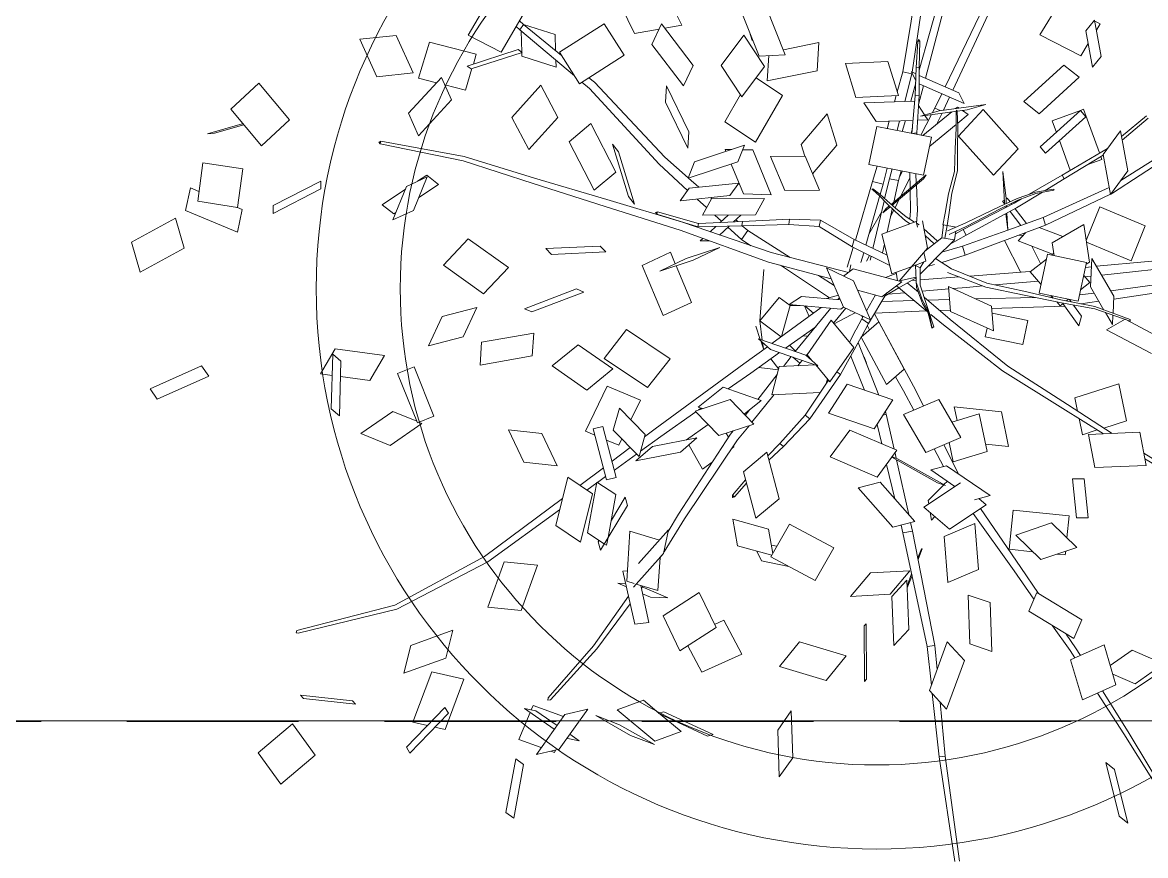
# Model space of a CAD drawing. Header units: centimetres. Extents: x 5488 to 20269, y -31398 to -19684.
# Drawn here: x 16570.31 to 16611.85, y -24026.09 to -23995.26 of the extents above; entities that cross this region are included whole.
import ezdxf

# ---------------------------------------------------------------- set-up
doc = ezdxf.new("R2010")
doc.units = ezdxf.units.CM
doc.linetypes.add('HIDDEN', pattern=[9.525, 6.35, -3.175])
for name, color, linetype, lineweight in [('xxx_Auto_FURNISHED-01', 252, 'Continuous', 0), ('xxx_Auto_Merdiven_Merdiven', 163, 'Continuous', 15), ('xxx_Auto_Tefris_Silik', 252, 'Continuous', 13), ('xxx_Auto_Tefris_Tefris', 32, 'Continuous', 15)]:
    doc.layers.add(name, color=color, linetype=linetype, lineweight=lineweight)
doc.layers.add('xxx_Auto_LANDSCAPE', color=7, linetype='Continuous', lineweight=0, true_color=0x496639)

# ---------------------------------------------------------------- blocks, each defined once
blk = doc.blocks.new('agac0001')
at = {"layer": 'xxx_Auto_LANDSCAPE', "linetype": 'Continuous'}
for points in [[(-2.02, 29.65), (-1.14, 20.25)], [(-2.62, 28.39), (-2.01, 20.57)], [(7.44, 28.47), (5.13, 22.92)], [(7.9, 28.37), (6.14, 23.88)], [(11.26, 27.35), (9.71, 24.67)], [(11.49, 27.24), (10.05, 24.67)], [(-9.25, 25.56), (-6.39, 21.98)], [(-4.51, 25.16), (-4.36, 21.25)], [(-3.78, 25.16), (-3.57, 21.12)], [(1.66, 25.29), (-1.23, 23.46)], [(4.12, 21.54), (1.66, 25.29)], [(6.88, 24.67), (5.05, 22.72)], [(10.58, 24.67), (6.88, 24.67)], [(8.75, 22.72), (10.58, 24.67)], [(20, 24.2), (20.5, 24.65)], [(20.5, 24.65), (20.84, 24.21)], [(-21.57, 24.11), (-19.17, 21.36)], [(-21.4, 24.39), (-18.66, 21.36)], [(-6.98, 20.1), (-9.87, 23.71)], [(17.55, 24.18), (16.75, 23.23)], [(20.91, 24.21), (17.55, 24.18)], [(20.11, 23.26), (20.91, 24.21)], [(-1.23, 23.46), (1.2, 19.77)], [(5.08, 22.72), (3.4, 16.39)], [(5.69, 22.72), (4.13, 16.29)], [(5.05, 22.72), (8.75, 22.72)], [(5.13, 22.92), (5.08, 22.76)], [(5.22, 22.9), (5.13, 22.92)], [(8.7, 22.72), (7.22, 18.83)], [(9.23, 23.22), (7.6, 18.7)], [(8.11, 21.17), (8.33, 22.53)], [(8.33, 22.53), (8.61, 22.49)], [(9.23, 23.22), (9.22, 23.22)], [(9.27, 23.27), (9.23, 23.22)], [(16.75, 23.23), (20.11, 23.26)], [(17.97, 22.38), (18.94, 23.25)], [(-6.36, 21.93), (-6.98, 20.1)], [(-6.46, 22.36), (-6.6, 22.35), (-4.93, 19.39), (-3.82, 16.5)], [(-6.46, 22.36), (-4.72, 19.42)], [(1.34, 19.77), (4.12, 21.54)], [(8.95, 22.43), (13.13, 21.73)], [(9.84, 17.6), (12.43, 21.8)], [(12.43, 21.8), (13.08, 21.43)], [(13.13, 21.73), (13.08, 21.43)], [(16.06, 21.88), (13.48, 17.68)], [(17.4, 20.71), (16.06, 21.88)], [(20.52, 19.07), (17.97, 22.38)], [(-19.79, 21.36), (-16.72, 21.34)], [(-19.13, 16.74), (-19.79, 21.36)], [(-16.72, 21.34), (-16.06, 16.72)], [(-6.63, 20.71), (-5.79, 20.91)], [(-5.43, 20.28), (-6.63, 20.71)], [(-5.62, 20.95), (-4.11, 21.31)], [(-4.11, 21.31), (-0.35, 19.97)], [(13.08, 21.43), (10.49, 17.23)], [(13.08, 21.43), (12.63, 18.73)], [(14.82, 16.51), (17.4, 20.71)], [(23.05, 21.35), (20.52, 19.07)], [(-39.16, 16.72), (-37.84, 19.59)], [(-37.84, 19.59), (-36.08, 17)], [(-15.73, 18.19), (-15.47, 20.36)], [(-15.47, 20.36), (-12.03, 20.29)], [(-12.03, 20.29), (-12.54, 16.1)], [(-2.86, 19.37), (-5.18, 20.19)], [(-4.3, 19.88), (-4.23, 18.22)], [(-0.62, 19.43), (-3.95, 18.03)], [(-3.49, 19.59), (-3.42, 18.25)], [(-0.35, 19.97), (-2.86, 19.37)], [(-1.94, 19.59), (-1.89, 19.03)], [(-1.1, 19.79), (-1.05, 19.26)], [(-0.66, 19.71), (-0.78, 19.37)], [(2.8, 19.82), (-0.66, 19.71)], [(0.76, 16.07), (-0.62, 19.43)], [(1.71, 16.69), (2.8, 19.82)], [(10.73, 19.05), (7.9, 19.52)], [(-16.37, 18.86), (-13.03, 15.34)], [(-4.72, 19.42), (-3.53, 16.51)], [(-2.98, 18.44), (-2.49, 19.39)], [(-2.49, 19.39), (-1.76, 18.95)], [(7.6, 18.7), (6.43, 15.44)], [(7.22, 18.83), (6.5, 16.93)], [(7.6, 18.7), (7.22, 18.83)], [(12.63, 18.73), (11.52, 18.91)], [(-50.4, 17.61), (-43.44, 14.86)], [(-50.34, 17.89), (-43.33, 15.28)], [(-16.26, 18.08), (-13.3, 14.86)], [(-15.97, 16.17), (-15.8, 17.58)], [(-6.16, 17.69), (-5.35, 18.09)], [(-3.91, 16.63), (-6.16, 17.69)], [(-5.35, 18.09), (-4.22, 17.55)], [(-3.95, 18.03), (-2.57, 14.67)], [(-3.9, 17.4), (-3.65, 17.28)], [(2.08, 17.73), (3.29, 15.78)], [(6.4, 17.71), (6.45, 17.77)], [(6.48, 17.7), (6.4, 17.71)], [(6.4, 17.71), (6.4, 16.05)], [(6.45, 17.77), (6.48, 17.7)], [(6.45, 17.77), (6.45, 17.71)], [(6.48, 17.7), (6.52, 16.03)], [(10.49, 17.23), (9.84, 17.6)], [(13.48, 17.68), (14.82, 16.51)], [(-37.91, 14.88), (-39.16, 16.72)], [(-36.08, 17), (-37.1, 14.79)], [(-16.06, 16.72), (-19.13, 16.74)], [(-4.16, 16.75), (-3.16, 10.16)], [(-4.06, 16.34), (-3.89, 16.68)], [(-3.82, 16.5), (-2.52, 13.31)], [(-3.73, 16.99), (-3.61, 17.21)], [(-3.53, 16.51), (-2.15, 13.33)], [(0.52, 16.65), (1.71, 16.69)], [(0.74, 16.66), (0.62, 16.41)], [(2.45, 13.66), (0.67, 16.52)], [(3.4, 16.39), (2.05, 8.7)], [(4.13, 16.29), (3.4, 16.39)], [(6.4, 16.66), (5.42, 14.09)], [(-19.95, 15.59), (-23.5, 15.3)], [(-19.76, 14.54), (-19.95, 15.59)], [(-14.48, 16.14), (-15.97, 16.17)], [(-12.54, 16.1), (-13.77, 16.13)], [(-13.03, 15.34), (-8.6, 10.66)], [(-3.65, 16.1), (-4.06, 16.34)], [(-3, 15.7), (-3.25, 15.85)], [(-3.16, 15.8), (-3.12, 15.57)], [(-2.57, 14.67), (0.76, 16.07)], [(0.35, 15.9), (-0.51, 14.22)], [(4.13, 16.29), (3.59, 12.93)], [(6.4, 16.05), (6.09, 14.31)], [(6.52, 16.03), (6.25, 14.28)], [(-43.44, 14.86), (-39.34, 13.19)], [(-43.33, 15.28), (-39.23, 13.67)], [(-38.92, 14.98), (-39.69, 11.72)], [(-35.15, 14.59), (-38.92, 14.98)], [(-35.92, 11.33), (-35.15, 14.59)], [(-23.5, 15.3), (-23.31, 14.25)], [(-23.31, 14.25), (-19.76, 14.54)], [(-13.3, 14.86), (-8.92, 10.08)], [(-0.51, 14.22), (-1.8, 14.99)], [(-1.48, 14.8), (-1.1, 10.87)], [(1.74, 14.8), (0.04, 15.29)], [(3.06, 14.46), (2.45, 13.66)], [(3.88, 14.7), (5.38, 13.95)], [(6.15, 14.67), (5.89, 13.95)], [(8.73, 12.58), (10.7, 15.22)], [(10.7, 15.22), (14.79, 12.73)], [(23.61, 15.08), (17.03, 10.36)], [(23.99, 14.52), (17.47, 9.72)], [(-51.5, 13.71), (-50.72, 13.05)], [(-46.48, 13.44), (-51.5, 13.71)], [(-45.71, 12.78), (-46.48, 13.44)], [(-26.45, 10.37), (-25.96, 13.77)], [(-25.96, 13.77), (-23.35, 11.94)], [(-24.94, 13.06), (-23, 13.63)], [(-23, 13.63), (-21.55, 8.72)], [(-2.91, 14.27), (-2.03, 8.9)], [(-2.52, 13.31), (-1.15, 9.99), (0.8, 6.81)], [(-2.15, 13.33), (-0.8, 10.16), (1.08, 7.24)], [(-0.5, 14.24), (-0.5, 14.21)], [(-0.5, 14.21), (0.1, 8.77)], [(-0.41, 13.37), (2.71, 12.46)], [(2.95, 13.83), (2.84, 14.17)], [(5.22, 13.46), (3.79, 14.17)], [(5.42, 14.09), (3.82, 9.11)], [(5.89, 13.95), (4.38, 8.95)], [(6.09, 14.31), (5.62, 12.59)], [(6.25, 14.28), (5.82, 12.55)], [(5.82, 13.73), (5.91, 13.68)], [(5.99, 13.24), (6.43, 13.3)], [(6.09, 13.6), (6.45, 13.41)], [(8.9, 13.46), (6.09, 13.09)], [(6.45, 13.41), (6.4, 13.29)], [(6.43, 13.3), (8.9, 13.46)], [(-50.72, 13.05), (-45.71, 12.78)], [(-35.7, 12.29), (-34.93, 11.99)], [(-34.07, 11.97), (-32.53, 13.02)], [(-32.53, 13.02), (-29.32, 9.46)], [(-26.44, 12.62), (-26.11, 12.72)], [(-26.23, 11.89), (-26.44, 12.62)], [(-4.84, 13.21), (-6.91, 12.35)], [(-6.91, 12.35), (-5.59, 9.12)], [(-3.59, 10.12), (-4.84, 13.21)], [(3.59, 12.93), (2.9, 8.59)], [(3.61, 12.93), (5.11, 13.13)], [(5.08, 13.03), (3.61, 12.93)], [(5.62, 12.59), (5.13, 11.03)], [(5.82, 12.55), (5.39, 10.98)], [(5.75, 13.07), (5.62, 13.06)], [(5.66, 13.2), (5.79, 13.21)], [(5.72, 13.2), (5.67, 13.23)], [(6.25, 12.94), (5.96, 13.09)], [(6.09, 13.09), (5.96, 13.09)], [(6.33, 13.13), (6.25, 12.94)], [(12.82, 10.08), (8.73, 12.58)], [(14.79, 12.73), (12.82, 10.08)], [(15.19, 13.06), (15.04, 11.3)], [(15.42, 8.79), (15.19, 13.06)], [(-39.69, 11.72), (-35.92, 11.33)], [(-35.82, 11.75), (-35.08, 11.45)], [(-35.08, 11.45), (-32.56, 10.3)], [(-34.93, 11.99), (-33.54, 11.38)], [(-30.86, 8.41), (-34.07, 11.97)], [(-23.35, 11.94), (-23.84, 8.54)], [(3.49, 12.23), (3.48, 12.24)], [(3.48, 12.23), (3.49, 12.23)], [(14.59, 11.32), (14, 10.24)], [(15.06, 10.87), (14.59, 11.32)], [(15.04, 11.3), (15.26, 7.03)], [(26.1, 11.68), (18.57, 8.12)], [(-23.84, 8.54), (-26.45, 10.37)], [(-8.6, 10.66), (-3.44, 6.26)], [(5.13, 11.03), (4.62, 9.33)], [(5.39, 10.98), (4.93, 9.28)], [(15.08, 10.4), (13.57, 10.18)], [(15.08, 10.29), (13.57, 10.02)], [(15.08, 10.29), (15.08, 10.4)], [(15.08, 10.39), (15.17, 10.34)], [(15.09, 10.33), (15.08, 10.33)], [(15.09, 10.3), (15.08, 10.29)], [(15.17, 10.34), (15.09, 10.33)], [(15.17, 10.34), (15.09, 10.3)], [(15.44, 10.5), (15.32, 10.62)], [(15.34, 10.3), (15.44, 10.5)], [(16.7, 10.85), (15.64, 11.14)], [(15.64, 11.14), (18.16, 7.45)], [(18.92, 7.6), (16.7, 10.85)], [(25.64, 10.77), (19.38, 7.69)], [(-29.32, 9.46), (-30.86, 8.41)], [(-29.44, 9.59), (-26.82, 8.44)], [(-25, 7.71), (-25.61, 9.77)], [(-15.78, 9.37), (-12.56, 9.32)], [(-15.18, 7.34), (-15.78, 9.37)], [(-12.56, 9.32), (-11.34, 5.17)], [(-8.92, 10.08), (-3.81, 5.58)], [(-5.59, 9.12), (-4.84, 9.43)], [(-5.2, 9.95), (-2.94, 10.19)], [(-2.74, 6.43), (-5.2, 9.95)], [(-2.94, 10.19), (-0.47, 6.67)], [(-0.99, 9.73), (-0.85, 8.3)], [(4.62, 9.33), (4.18, 7.6)], [(4.93, 9.28), (4.52, 7.53)], [(9.72, 9.42), (7.82, 8.53)], [(11.75, 9.8), (9.72, 9.42)], [(11.75, 9.59), (9.73, 9.15)], [(13.57, 10.18), (11.75, 9.8)], [(13.57, 10.02), (11.75, 9.59)], [(13.91, 10.08), (12.4, 7.35)], [(13.47, 6.91), (15.11, 9.89)], [(16.46, 9.94), (15.39, 9.18)], [(16.9, 9.3), (15.73, 8.44)], [(26.03, 9.33), (19.32, 7.02)], [(-29.88, 9.07), (-27.02, 7.77)], [(-26.82, 8.44), (-20.86, 5.82)], [(-21.55, 8.72), (-25, 7.71)], [(-0.85, 8.3), (-0.73, 7.04)], [(2.05, 8.7), (1.81, 6.47)], [(2.9, 8.59), (2.05, 8.7)], [(2.9, 8.59), (2.72, 6.67)], [(3.82, 9.11), (3.26, 7.48)], [(3.62, 8.01), (4.35, 8.25)], [(4.38, 8.95), (3.82, 9.11)], [(4.38, 8.95), (4.13, 8.18)], [(4.72, 8.37), (5.13, 7.27)], [(7.82, 8.53), (6.13, 7.98)], [(7.83, 8.22), (6.15, 7.62)], [(9.73, 9.15), (7.83, 8.22)], [(15.16, 9.01), (14.24, 8.32)], [(15.26, 7.03), (15.42, 8.79)], [(15.73, 8.44), (15.36, 8.15)], [(15.73, 8.44), (15.41, 8.88)], [(26.23, 8.61), (19.5, 6.18)], [(21.98, 8.22), (19.65, 7.74)], [(21.98, 8.22), (22.13, 8.13)], [(21.98, 8.04), (21.98, 8.22)], [(-27.02, 7.77), (-21.18, 5.07)], [(-15.87, 7.36), (-16.23, 4.16)], [(-12.37, 7.3), (-15.87, 7.36)], [(-12.66, 4.71), (-12.37, 7.3)], [(0.21, 7.78), (0.6, 4.26)], [(1.08, 7.24), (2.26, 5.99)], [(3.62, 8.01), (2.26, 5.98)], [(4, 6.91), (3.62, 8.01)], [(5.02, 7.57), (3.92, 7.16)], [(5.13, 7.27), (4, 6.91)], [(6.13, 7.98), (5.02, 7.57)], [(6.15, 7.62), (5.11, 7.21)], [(13.17, 7.67), (9.92, 6.31)], [(15.04, 2.95), (13.17, 7.67)], [(15.21, 8.03), (13.54, 6.74)], [(17.12, 7.25), (13.81, 6.41)], [(14.93, 6.7), (14.79, 7.62)], [(14.79, 7.62), (15.24, 7.43)], [(15.3, 7.41), (16.22, 7.02)], [(17.91, 7.81), (16.31, 7.04)], [(18.3, 7.16), (16.75, 6.4)], [(19.65, 7.74), (17.12, 7.25)], [(17.14, 6.89), (17.12, 7.25)], [(19.67, 7.47), (17.14, 6.89)], [(18.49, 7.2), (19.36, 6.96)], [(19.36, 6.96), (19.1, 7.34)], [(19.67, 7.47), (19.65, 7.74)], [(21.98, 8.04), (19.67, 7.47)], [(22.13, 8.13), (21.98, 8.1)], [(22.13, 8.13), (21.98, 8.04)], [(-22.19, 2.7), (-20.62, 6.38)], [(-20.62, 6.38), (-19.96, 5.84)], [(-19.99, 5.43), (-19.87, 6.9)], [(-19.87, 6.9), (-16.47, 3.5)], [(-3.44, 6.26), (-1.02, 4.32)], [(-0.47, 6.67), (-2.74, 6.43)], [(-2.6, 6.45), (-2.46, 5.47)], [(-1.65, 6.55), (-1.33, 4.56)], [(-0.69, 6.65), (-0.44, 4.25)], [(4, 6.91), (3.08, 5.14)], [(5.1, 5.44), (3.8, 6.44)], [(9.58, 6.24), (7.75, 2.99)], [(7.85, 2.91), (9.91, 6.56)], [(9.91, 6.56), (9.58, 6.24)], [(9.92, 6.31), (11.79, 1.59)], [(13.81, 6.41), (13.68, 6.38)], [(13.84, 5.97), (13.81, 6.41)], [(17.14, 6.89), (13.85, 5.96)], [(15.5, 2.98), (14.99, 6.29)], [(16.69, 6.76), (17.39, 2.19)], [(19.19, 6.97), (16.83, 5.86)], [(19.5, 6.18), (17.82, 5.36)], [(19.25, 7), (19.19, 6.97)], [(19.5, 6.18), (19.19, 6.97)], [(-14.19, 5.26), (-14.93, 1.86)], [(-10.42, 3.9), (-14.19, 5.26)], [(-11.34, 5.17), (-12.61, 5.19)], [(-3.81, 5.58), (-2.68, 4.64)], [(3.31, 5.43), (0.83, 2.36)], [(1.95, 5.54), (1.1, 4.35)], [(1.73, 5.79), (1.66, 5.14)], [(2.26, 5.98), (1.95, 5.54)], [(5.84, 5.45), (3.31, 5.43)], [(4.5, 5.44), (3.58, 6.1)], [(6.9, 5.18), (5.72, 4.88)], [(9.17, 5.51), (6.9, 5.18)], [(10.4, 5.12), (8.96, 4.88)], [(10.19, 5.65), (9.33, 5.53)], [(14.28, 6.09), (13.87, 5.89)], [(15.1, 5.6), (14.17, 5.14)], [(17.5, 5.2), (16.97, 4.95)], [(17.47, 5.4), (20.68, 5.03)], [(18.01, 1.56), (17.47, 5.4)], [(-33.85, 4.42), (-29.45, 5.11)], [(-32.8, 2.58), (-33.85, 4.42)], [(-29.45, 5.11), (-28.41, 3.27)], [(-26.94, 1.65), (-26.28, 4.61)], [(-26.28, 4.61), (-22.1, 5.05)], [(-22.1, 5.05), (-22.77, 2.08)], [(-18.23, 4.45), (-19.79, 0.78)], [(-17.4, 4.43), (-14.56, 3.59)], [(-16.23, 4.16), (-14.44, 4.13)], [(-3.91, 4.48), (-3.84, 4.67), (0.13, 4.17)], [(-3.78, 4.5), (-3.91, 4.48)], [(-3.91, 4.48), (-3.24, 4.47)], [(-3.78, 4.5), (-3.04, 4.5)], [(-3.24, 4.47), (-2.42, 4.39)], [(-3.04, 4.5), (-2.17, 4.42)], [(-2.42, 4.39), (-1.54, 4.06)], [(-2.34, 4.36), (0.46, 2.02)], [(-2.29, 4.31), (-1.61, -0.35)], [(-2.17, 4.42), (-1.22, 4.1)], [(-1.54, 4.06), (-0.01, 3.8), (1.97, 4.09)], [(-1.22, 4.1), (0.36, 3.86)], [(0.13, 4.17), (1.68, 4.45)], [(1.68, 4.45), (2.15, 4.89)], [(1.68, 4.45), (1.97, 4.09)], [(2.18, 5.07), (1.95, 3.75)], [(1.97, 4.09), (2.02, 4.14)], [(2.99, 5.03), (2.18, 5.07)], [(5.34, 1.6), (5.9, 4.86)], [(5.9, 4.86), (5.38, 4.89)], [(5.73, 4.87), (5.53, 5.08)], [(5.84, 4.25), (5.79, 4.24)], [(6.14, 3.94), (5.8, 4.29)], [(6.47, 4.06), (5.87, 4.71)], [(6.94, 4.55), (6.21, 4.35)], [(8.8, 4.86), (6.94, 4.55)], [(9.9, 5.04), (8.42, 3.92)], [(10.69, 4.38), (9.87, 3.99)], [(10.64, 4.5), (10.18, 4.13)], [(15.18, 5.08), (14.35, 4.69)], [(15.32, 4.15), (14.68, 3.84)], [(20.68, 5.03), (21.21, 1.19)], [(-28.41, 3.27), (-32.8, 2.58)], [(-18.49, 3.84), (-18.36, 3.8)], [(-16.59, 2.03), (-18.46, 3.9)], [(-17.86, 2.41), (-18.22, 3.07)], [(-18.22, 3.07), (-15.02, -0.76)], [(-18.12, 2.95), (-17.87, 3.31)], [(-16.47, 3.5), (-16.59, 2.03)], [(-16.49, 3.22), (-14.75, 2.67)], [(-11.16, 0.49), (-10.42, 3.9)], [(-1.14, 3.35), (-0.69, 0.47)], [(-0.48, 3.88), (0.55, 3.05)], [(-0.41, 3.87), (-0.4, 3.82)], [(0.86, 3.93), (0.24, 2.2)], [(0.64, 3.9), (0.69, 3.46)], [(0.86, 2.4), (0.91, 3.94)], [(1.95, 3.75), (1.62, 1.81)], [(7.14, 3.15), (6.14, 3.94)], [(7.42, 3.25), (6.47, 4.06)], [(7.99, 2.55), (7.14, 3.15)], [(8.22, 2.63), (7.42, 3.25)], [(8.17, 3.74), (7.47, 3.21)], [(7.82, 3.11), (7.68, 3.05)], [(9.87, 3.99), (8.01, 3.19)], [(10.17, 3.19), (8.48, 2.44)], [(11.16, 3.19), (9.79, 2.54)], [(10.17, 3.19), (9.87, 3.99)], [(11, 3.6), (10.17, 3.19)], [(-22.77, 2.08), (-26.94, 1.65)], [(-19.79, 0.78), (-22.19, 2.7)], [(-19.28, 1.27), (-18.14, 2.92)], [(-14.8, -1.25), (-17.86, 2.41)], [(-10.74, 2.45), (-8.79, 1.87)], [(-0.29, 2.64), (-0.13, 1.14)], [(-0.26, 0.55), (0.73, 2.57)], [(0.24, 2.2), (-0.23, 0.87)], [(0.73, 2.57), (2.71, -1.55)], [(0.9, 2.21), (1.69, 2.22)], [(1.58, 2.22), (1.39, 1.2)], [(8.26, 2.35), (4.21, 0.55)], [(7.4, 2.93), (5.42, 2.09)], [(6.96, 2.82), (6.76, 2.66)], [(7.25, 3.04), (6.96, 2.82)], [(7.01, 2.77), (6.96, 2.82)], [(7.63, 2.77), (7.22, 2.04)], [(7.22, 2.04), (7.54, 2.37)], [(7.54, 2.37), (7.73, 2.7)], [(8.79, 2.03), (7.99, 2.55)], [(8.95, 2.09), (8.22, 2.63)], [(9.79, 2.54), (8.92, 2.11)], [(9.55, 1.56), (8.95, 2.09)], [(10.2, 1.65), (9.79, 2.54)], [(11.51, 2.3), (10.2, 1.65)], [(11.79, 1.59), (15.04, 2.95)], [(17.39, 2.19), (15.5, 2.98)], [(-34.21, 1.83), (-38.26, -0.58)], [(-32.24, 0.6), (-34.21, 1.83)], [(-20.82, 1.6), (-21.08, 1.23)], [(-21.08, 1.23), (-20.38, 1.24)], [(-19.59, 1.26), (-19.28, 1.27)], [(-14.93, 1.86), (-11.16, 0.49)], [(-10.94, 1.49), (-9.04, 0.89)], [(-8.79, 1.87), (-2.46, -0.15)], [(-8.19, -0.51), (-7.13, 1.32)], [(-7.13, 1.32), (-2.46, -0.16)], [(-2.45, -1.09), (-0.01, 1.06)], [(1.62, 1.81), (5.34, 1.6)], [(4.69, -1.29), (2.39, 1.77)], [(5.32, -0.97), (3.37, 1.71)], [(4.41, 1.65), (3.65, 1.33)], [(8.75, 2.02), (4.63, -0.02)], [(10.2, 1.65), (5.25, -0.88)], [(7.37, 1.96), (5.54, 0.43)], [(9.44, 1.52), (8.79, 2.03)], [(9.53, 1.44), (9.44, 1.52)], [(9.55, 1.56), (9.53, 1.44)], [(21.21, 1.19), (18.01, 1.56)], [(-36.29, -1.8), (-32.24, 0.6)], [(-9.04, 0.89), (-7.65, 0.43)], [(-1.26, -1.07), (0, 0)], [(0.74, -1.52), (-0.26, 0.55)], [(3.63, 0.12), (3.19, -0.23)], [(3.53, 0.25), (3.2, 0.11)], [(-38.26, -0.58), (-36.29, -1.8)], [(-34.54, -0.76), (-32.36, -0.56)], [(-32.36, -0.56), (-32.32, -1.26)], [(-32.36, -0.56), (-21.75, -0.64)], [(-23.51, -0.08), (-24.38, -0.62)], [(-24.24, -0.62), (-23.47, -0.15)], [(-23.47, -0.15), (-23.51, -0.08)], [(-21.75, -0.64), (-20.96, -0.67)], [(-21.75, -0.64), (-21.75, -1.54)], [(-21.07, -2.34), (-20.92, -0.27)], [(-20.92, -0.27), (-16.82, -2.73)], [(-20.21, -0.7), (-15.11, -0.88)], [(-16.34, -2.89), (-14.26, -0.68)], [(-15.02, -0.76), (-14.77, -1.22)], [(-14.95, -0.88), (-14.47, -0.9)], [(-14.26, -0.68), (-11.65, -4.57)], [(-14.11, -0.91), (-10.85, -1.03)], [(-9.68, -0.21), (-11.95, -2.35)], [(-7.52, -4.03), (-9.68, -0.21)], [(-3.52, -1.99), (-8.19, -0.51)], [(-2.46, -0.16), (-3.52, -1.99)], [(-2.46, -0.15), (-1.67, -0.4)], [(-2.15, -0.86), (-0.55, -3.05)], [(1.65, -1.74), (-2.15, -0.86)], [(-0.77, -0.66), (-0.78, -0.68)], [(3.98, -0.34), (3.16, -0.75)], [(4.69, -1.29), (5.32, -0.97)], [(7.63, -3.66), (5.32, -0.97)], [(14.06, -0.93), (11.88, -3.59)], [(17.02, -1.29), (14.06, -0.93)], [(21.04, -1.46), (23.54, -0.84)], [(23.54, -0.84), (23.48, -4.13)], [(-52.06, -1.98), (-42.44, -1.49)], [(-42.44, -1.49), (-37.53, -1.03)], [(-42.44, -1.49), (-42.39, -2.05)], [(-42.39, -2.05), (-36.62, -1.6)], [(-35.85, -1.54), (-32.32, -1.26)], [(-32.32, -1.26), (-21.75, -1.54)], [(-30.48, -2.63), (-26.06, -1.97)], [(-26.06, -1.97), (-27.26, -3.58)], [(-27.01, -3.7), (-25.25, -1.54)], [(-25.71, -1.43), (-26.75, -2.08)], [(-26.56, -2.05), (-25.57, -1.44)], [(-25.25, -1.54), (-24.79, -5.12)], [(-21.75, -1.54), (-21.02, -1.57)], [(-18.56, -1.69), (-15.35, -1.84)], [(-13.42, -1.94), (-11.61, -2.02)], [(-10.85, -1.03), (-10.88, -1.34)], [(-10.85, -1.03), (-10.6, -1.07)], [(-9.02, -1.37), (-3.96, -2.34)], [(-5.36, -2.05), (-5.96, -1.94)], [(-3.77, -2.18), (-3.53, -1.98)], [(-3.5, -1.96), (-2.45, -1.09)], [(-3.01, -1.11), (-2.63, -1.24)], [(-2.76, -2.29), (-1.91, -1.62)], [(-2.45, -1.09), (-1.91, -1.62)], [(-1.91, -1.62), (-1.71, -1.46)], [(-1.79, -1.52), (-1.63, -1.57)], [(3.25, -3.93), (1.65, -1.74)], [(2.71, -1.55), (2.23, -2.53)], [(5.54, -8.63), (2.47, -2.04)], [(3.12, -1.71), (2.53, -1.92)], [(4.63, -1.2), (2.97, -2.05)], [(7.07, -3.89), (4.69, -1.29)], [(14.7, -4.12), (17.02, -1.29)], [(20.97, -6.1), (21.04, -1.46)], [(-52.03, -2.41), (-42.39, -2.05)], [(-31.68, -4.23), (-30.48, -2.63)], [(-16.98, -4.79), (-21.07, -2.34)], [(-16.82, -2.73), (-16.98, -4.79)], [(-13.73, -6.78), (-16.34, -2.89)], [(-11.95, -2.35), (-9.79, -6.17)], [(-8.34, -2.58), (-5.06, -3.24)], [(-4.33, -2.82), (-7.02, -5.54)], [(-6.54, -4.46), (-3.77, -2.18)], [(-1.51, -4.39), (-4.33, -2.82)], [(-3.8, -3.11), (-2.8, -2.33)], [(-1.36, -2.49), (-1.88, -4.19)], [(-1.81, -4.22), (-0.69, -2.86)], [(-1.25, -2.1), (-1.35, -2.45)], [(-1.04, -2.48), (-0.96, -2.49)], [(-0.56, -3.05), (-0.68, -3.34)], [(-0.55, -3.05), (3.25, -3.93)], [(-27.26, -3.58), (-31.68, -4.23)], [(-26.55, -7.28), (-27.01, -3.7)], [(-9.79, -6.17), (-7.52, -4.03)], [(-0.68, -3.34), (0.59, -7.88)], [(1.11, -6.63), (0.16, -3.22)], [(0.21, -3.43), (0.35, -3.26)], [(0.62, -3.32), (0.49, -4.43)], [(2.69, -4.77), (1.54, -3.54)], [(4.74, -9.03), (2.17, -3.68)], [(7.07, -3.89), (7.63, -3.66)], [(7.76, -6.58), (7.07, -3.89)], [(8.23, -6.41), (7.63, -3.66)], [(10.31, -3.25), (10.86, -6.36)], [(13.6, -3.96), (10.31, -3.25)], [(14.15, -7.06), (13.6, -3.96)], [(13.6, -3.98), (14.7, -4.12)], [(23.01, -4.04), (23.32, -6.4)], [(27.67, -4.96), (23.01, -4.04)], [(-11.65, -4.57), (-13.73, -6.78)], [(-9.99, -7.94), (-6.54, -4.46)], [(-6.54, -4.46), (-6.24, -4.75)], [(-4.2, -7.11), (-1.51, -4.39)], [(-3.72, -8.12), (-0.44, -4.21)], [(-2.61, -10.08), (-0.2, -5.05)], [(4.25, -8), (0.52, -4.16)], [(19.42, -4.97), (15.69, -8.18)], [(21.44, -7.04), (19.42, -4.97)], [(-24.79, -5.12), (-26.55, -7.28)], [(-9.58, -8.31), (-6.84, -5.64)], [(-7.09, -5.89), (-6.71, -5.71)], [(-7.02, -5.54), (-5.25, -6.52)], [(-3.26, -8.94), (-1.84, -5.87)], [(-1.92, -6.04), (-1.97, -6.03)], [(0.2, -6.5), (-0.59, -5.86)], [(22.3, -6.1), (19.97, -8.63)], [(23.21, -5.54), (20.97, -6.1)], [(25.45, -7.42), (22.3, -6.1)], [(-29.41, -6.57), (-34.39, -7.47)], [(-34.24, -7.24), (-29.27, -6.34)], [(-29.27, -6.34), (-29.41, -6.57)], [(-7.19, -10.93), (-7.8, -6.57)], [(-4.22, -7.24), (-5.36, -6.34)], [(-5.36, -6.34), (-3.12, -10.3)], [(-5.25, -6.53), (-4.79, -9.8)], [(-4.8, -6.78), (-4.2, -7.11)], [(-4.54, -6.98), (-4.54, -6.93)], [(-4.41, -7), (-4.43, -7.07)], [(-4.26, -7.21), (-4.18, -7.12)], [(-4.18, -7.12), (-4.06, -6.97)], [(-2.54, -6.71), (-2.46, -7.22)], [(0.21, -6.53), (-0.8, -6.3)], [(0.33, -6.94), (0.48, -7.81)], [(0.59, -7.88), (1.11, -6.63)], [(7.91, -10.35), (4.78, -7)], [(7.76, -6.58), (8.23, -6.41)], [(8.44, -10.78), (7.76, -6.58)], [(8.81, -10.65), (8.23, -6.41)], [(10.86, -6.36), (14.15, -7.06)], [(23.32, -6.4), (27.98, -7.32)], [(24.83, -6.77), (24.86, -6.7)], [(25.67, -6.86), (24.83, -6.77)], [(-34.39, -7.47), (-34.24, -7.24)], [(-21.92, -7.95), (-24.55, -10.17)], [(-19.06, -11.53), (-21.92, -7.95)], [(-12.01, -10.76), (-9.99, -7.94)], [(-9.99, -7.94), (-9.58, -8.31)], [(-5.03, -8.14), (-4.83, -7.92)], [(-4.83, -7.92), (-4.62, -7.65)], [(-4.83, -7.92), (-4.18, -8.42)], [(-1.97, -11.21), (-4.22, -7.24)], [(-3.06, -8.52), (-3.7, -8.09)], [(0.48, -7.81), (-2.13, -9.09)], [(0.48, -7.81), (1.38, -8.65)], [(10.72, -7.65), (15.03, -8.54)], [(11.25, -10.12), (10.72, -7.65)], [(23.12, -9.95), (25.45, -7.42)], [(-31.8, -8.66), (-33.68, -10.87)], [(-29.77, -12.61), (-31.8, -8.66)], [(-11.69, -11.04), (-9.58, -8.31)], [(-4.85, -9.42), (-4.1, -8.57)], [(-2.16, -9.14), (-0.36, -10.79)], [(1.38, -8.65), (-0.36, -10.79)], [(9.06, -16.38), (4.74, -9.03)], [(9.74, -16.04), (5.54, -8.63)], [(10.49, -8.31), (9.17, -9.39)], [(11.35, -13.06), (10.49, -8.31)], [(14.21, -10.07), (15.59, -9.2)], [(15.59, -9.2), (14.96, -13.94)], [(15.03, -8.54), (15.22, -9.43)], [(15.69, -8.18), (18.03, -10.58)], [(18.03, -10.58), (20.19, -8.72)], [(19.97, -8.63), (23.12, -9.95)], [(-24.55, -10.17), (-21.69, -13.76)], [(-7.37, -12.28), (-5.46, -10.11)], [(-4.79, -9.8), (-7.19, -10.93)], [(-5.06, -9.92), (-4.52, -11.65)], [(-3.95, -10.43), (-5.02, -9.9)], [(-4.89, -12.47), (-3.54, -9.56)], [(-0.36, -10.79), (4.16, -9.57)], [(9.17, -9.39), (10.04, -14.14)], [(14.12, -10.71), (11.25, -10.12)], [(13.58, -14.81), (14.21, -10.07)], [(-33.68, -10.87), (-31.64, -14.82)], [(-13, -12.3), (-12.01, -10.76)], [(-12.59, -12.34), (-11.69, -11.04)], [(-12.01, -10.76), (-11.69, -11.04)], [(-9.32, -13.19), (-7.22, -10.72)], [(-3.97, -12.92), (-2.83, -10.54)], [(-3.12, -10.3), (-1.97, -11.21)], [(-2.94, -10.93), (-3, -10.9)], [(-2.36, -10.9), (-2.94, -10.93)], [(-2.94, -10.93), (-2.19, -11.04)], [(-0.36, -10.79), (-2.15, -10.89)], [(-2.06, -11.05), (-0.8, -11.22)], [(7.22, -11.06), (6.5, -10.32)], [(7.22, -11.06), (7.91, -10.35)], [(8.54, -12.06), (7.22, -11.06)], [(8.43, -10.75), (7.91, -10.35)], [(8.44, -10.78), (8.81, -10.65)], [(9.07, -14.75), (8.44, -10.78)], [(9.36, -14.64), (8.81, -10.65)], [(9.06, -11.24), (8.87, -11.09)], [(9.41, -10.7), (8.92, -11.46)], [(11.33, -11.37), (12.31, -10.35)], [(12.31, -10.35), (12.67, -14.88)], [(15.55, -11.01), (15.35, -10.97)], [(15.43, -10.42), (15.55, -11.01)], [(-21.69, -13.76), (-19.06, -11.53)], [(-17.98, -14.44), (-16.62, -12.04)], [(-16.62, -12.04), (-12.24, -12.36)], [(-7.53, -12), (-8.46, -13.75)], [(-5.71, -15.16), (-7.53, -12)], [(8.62, -11.94), (7.98, -12.94)], [(9.09, -12.69), (9.62, -11.85)], [(11.69, -15.9), (11.33, -11.37)], [(-31.64, -14.82), (-29.77, -12.61)], [(-21.89, -14.64), (-22.85, -12.31)], [(-20.83, -13.03), (-20.64, -13.51)], [(-12.24, -12.36), (-13.6, -14.77)], [(-9.95, -16.38), (-9.52, -13.05)], [(-9.52, -13.05), (-6.93, -14.75)], [(-8.59, -13.66), (-8.15, -13.17)], [(-8.3, -21.95), (-3.97, -12.92)], [(-5.94, -14.76), (-4.89, -12.47)], [(6.18, -15.71), (6.87, -13.12)], [(6.87, -13.12), (6.44, -16.31)], [(8.43, -13.73), (8.81, -13.13)], [(9.84, -13.03), (9.18, -12.54)], [(10.04, -14.14), (11.35, -13.06)], [(11.47, -13.11), (11.35, -13.02)], [(21.92, -13.66), (23.59, -12.45)], [(23.59, -12.45), (27.84, -14.59)], [(27.4, -14.37), (27.38, -12.8)], [(27.38, -12.8), (28.62, -13.14)], [(-20.12, -16.56), (-21.55, -13.64)], [(-21.42, -13.52), (-19.16, -13.49)], [(-19.16, -13.49), (-17.68, -16.52)], [(-10.65, -14.76), (-9.58, -13.49)], [(7.62, -13.93), (7.77, -14.77)], [(11.57, -14.34), (10.65, -13.65)], [(13.59, -14.76), (12.6, -13.99)], [(14.96, -13.94), (13.58, -14.81)], [(17.72, -13.95), (16.28, -14.33)], [(22.22, -15.19), (17.72, -13.95)], [(26.17, -15.8), (21.92, -13.66)], [(-41.51, -16.68), (-40.02, -15.15)], [(-40.02, -15.15), (-35.8, -14.5)], [(-35.8, -14.5), (-37.3, -16.03)], [(-20.94, -14.9), (-21.89, -14.64)], [(-13.6, -14.77), (-17.98, -14.44)], [(-16.82, -20.84), (-10.65, -14.76)], [(-16.31, -21.28), (-10.02, -15.29)], [(-15.69, -16), (-14.68, -14.69)], [(-15.53, -16.14), (-14.36, -14.71)], [(-11.21, -15.2), (-11.29, -15.39)], [(-11.13, -15.23), (-11.21, -15.2)], [(-10.02, -15.29), (-9.77, -15.01)], [(-6.93, -14.75), (-7.36, -18.08)], [(-7.06, -17.73), (-5.71, -15.16)], [(7.77, -14.77), (7.95, -14.49)], [(9.07, -14.75), (9.36, -14.64)], [(10.9, -18.19), (9.07, -14.75)], [(11.09, -18.11), (9.36, -14.64)], [(12.67, -14.88), (11.69, -15.9)], [(15.32, -17.16), (12.51, -15.05)], [(15.85, -16.52), (13.62, -14.79)], [(16.28, -14.33), (20.77, -15.56)], [(20.77, -15.56), (22.22, -15.19)], [(27.84, -14.59), (26.17, -15.8)], [(27.43, -17.16), (27.4, -14.91)], [(-37.3, -16.03), (-41.51, -16.68)], [(-15.73, -16.2), (-15.69, -16)], [(-15.73, -16.2), (-15.62, -16.06)], [(-15.53, -16.14), (-15.73, -16.2)], [(-15.69, -16), (-15.53, -16.14)], [(-9.86, -15.66), (-10.27, -15.52)], [(5.74, -18.9), (6.18, -15.71)], [(6.44, -16.31), (5.74, -18.9)], [(13.06, -22.42), (9.74, -16.04)], [(-17.68, -16.52), (-20.12, -16.56)], [(-7.36, -18.08), (-9.95, -16.38)], [(-9.79, -19.32), (-8.77, -17.15)], [(-7.27, -17.38), (-7.06, -17.73)], [(2.41, -16.57), (1.72, -19.33)], [(5.96, -17.33), (2.41, -16.57)], [(7.25, -17.61), (6.15, -17.38)], [(12.45, -22.71), (9.06, -16.38)], [(23.26, -22.11), (15.32, -17.16)], [(23.74, -21.57), (15.85, -16.52)], [(30.11, -17.9), (27.43, -17.16)], [(-29.89, -17.98), (-30.85, -21.87)], [(-26.56, -19.02), (-29.89, -17.98)], [(-12.23, -17.4), (-12.69, -18.38)], [(-12.69, -18.38), (-10.28, -19.21)], [(-9.78, -18.37), (-10.79, -20.08)], [(-9.83, -22.5), (-9.78, -18.37)], [(-9.06, -21.57), (-7.44, -18.03)], [(-7.32, -17.76), (-7.2, -17.5)], [(6.56, -20.37), (7.25, -17.61)], [(10.9, -18.19), (11.09, -18.11)], [(11.06, -18.29), (10.9, -18.19)], [(11.06, -18.29), (10.99, -18.15)], [(11.09, -18.11), (11.06, -18.29)], [(-26.78, -19.92), (-26.56, -19.02)], [(1.72, -19.33), (6.56, -20.37)], [(23.87, -22.94), (25.67, -18.45)], [(25.67, -18.45), (28.81, -19.71)], [(-27.09, -19.84), (-28.57, -23.46)], [(-23.67, -20.76), (-27.09, -19.84)], [(-10.79, -20.08), (-10.84, -24.21)], [(-2.26, -19.44), (-4.45, -21.94)], [(1.07, -22.84), (-2.26, -19.44)], [(12.16, -20.04), (12.95, -20.45)], [(17.12, -20.58), (12.16, -20.04)], [(28.81, -19.71), (27.02, -24.2)], [(-25.15, -24.38), (-23.67, -20.76)], [(-19.44, -23.22), (-16.82, -20.84)], [(-17.69, -22.5), (-16.31, -21.28)], [(12.95, -20.45), (17.91, -20.99)], [(15.35, -21.18), (14.09, -23.42)], [(20.1, -22.58), (15.35, -21.18)], [(17.91, -20.99), (17.12, -20.58)], [(-36.65, -22.41), (-36.61, -21.88)], [(-33.79, -26.44), (-36.65, -22.41)], [(-36.61, -21.88), (-33.74, -25.91)], [(-30.85, -21.87), (-28.26, -22.68)], [(-17.54, -22.44), (-20.06, -25.7)], [(-19.57, -23.28), (-17.54, -22.44)], [(-10.04, -23.63), (-9.06, -21.57)], [(-8.83, -23.03), (-8.3, -21.95)], [(-4.45, -21.94), (-1.13, -25.34)], [(16.18, -28.54), (13.06, -22.42)], [(23.97, -22.7), (23.26, -22.11)], [(24.25, -22), (23.74, -21.57)], [(-28.57, -23.46), (-25.15, -24.38)], [(-22.09, -26.54), (-19.57, -23.28)], [(-19.95, -23.69), (-19.74, -23.5)], [(-17.02, -25.93), (-18.31, -23.44)], [(-10.84, -24.21), (-9.83, -22.5)], [(-8.62, -22.93), (-10.49, -23.86)], [(-5.83, -24.8), (-8.62, -22.93)], [(-5.47, -22.79), (-7.07, -23.97)], [(-3.66, -25.53), (-5.47, -22.79)], [(-1.13, -25.34), (1.07, -22.84)], [(8.97, -23.81), (8.37, -23.41)], [(8.37, -23.41), (9.06, -28.3)], [(15.7, -28.76), (12.45, -22.71)], [(14.09, -23.42), (18.84, -24.82)], [(18.84, -24.82), (20.1, -22.58)], [(27.02, -24.2), (23.87, -22.94)], [(29.69, -27.38), (24.65, -23.25)], [(-23.27, -25.2), (-23.62, -23.64)], [(-23.62, -23.64), (-22.21, -25.75)], [(-19.88, -23.67), (-22.81, -24.42)], [(-22.81, -24.42), (-21.86, -26.24)], [(-11.3, -26.29), (-10.23, -24.03)], [(-10.49, -23.86), (-7.69, -25.73)], [(-10.46, -26.35), (-9.55, -24.49)], [(9.67, -28.7), (8.97, -23.81)], [(30.09, -26.94), (26.69, -24.07)], [(27.23, -24.53), (28.68, -24.3)], [(28.68, -24.3), (30.1, -26.94)], [(-36.24, -27.23), (-35.81, -24.71)], [(-35.81, -24.71), (-33.9, -26.29)], [(-22.84, -25.85), (-23.27, -25.2)], [(-8.62, -25.1), (-9.14, -25.49)], [(-9.14, -25.49), (-8.48, -26.49)], [(-7.69, -25.73), (-5.83, -24.8)], [(-7.33, -28.23), (-3.66, -25.53)], [(-3.67, -27.4), (-2.21, -24.72)], [(-2.21, -24.72), (0.53, -27.44)], [(21.21, -25.44), (18.83, -28.56)], [(24.37, -26.41), (21.21, -25.44)], [(25.73, -24.76), (26.37, -24.66)], [(27.28, -27.62), (25.73, -24.76)], [(-33.74, -25.91), (-33.79, -26.44)], [(-33.78, -26.38), (-32.37, -27.54)], [(-25.5, -25.75), (-25.42, -27.05)], [(-22.05, -25.87), (-25.5, -25.75)], [(-22.34, -25.86), (-22.15, -25.69)], [(-21.78, -26.41), (-21.45, -27.04)], [(-21.45, -27.04), (-17.02, -25.93)], [(-18.22, -28.88), (-14.67, -25.72)], [(-13.51, -26.56), (-17.21, -27.98)], [(-13.89, -25.78), (-15.71, -27.4)], [(-14.67, -25.72), (-13.89, -25.78)], [(-12.08, -28.06), (-13.51, -26.56)], [(-11.98, -26.24), (-12.03, -27.17)], [(-7.19, -26.58), (-11.98, -26.24)], [(4.24, -31.02), (5.14, -26.04)], [(5.14, -26.04), (5.55, -26.64)], [(21.98, -29.54), (24.37, -26.41)], [(28.01, -29.41), (31.64, -26.26)], [(-36.53, -27.32), (-35.32, -29.29)], [(-34.16, -30.1), (-36.53, -27.32)], [(-32.8, -30.06), (-36.24, -27.23)], [(-32.37, -27.54), (-32.8, -30.06)], [(-26.99, -30.87), (-23.51, -27.12)], [(-26.66, -31.12), (-22.82, -27.14)], [(-25.42, -27.05), (-20.49, -27.23)], [(-21.47, -27.87), (-21.94, -27.18)], [(-21.62, -27.19), (-21.47, -27.87)], [(-20.49, -27.23), (-20.52, -26.81)], [(-12.12, -28.02), (-11.72, -27.19)], [(-12.08, -29.64), (-10.9, -27.24)], [(-12.03, -27.17), (-7.24, -27.51)], [(-7.84, -27.46), (-7.33, -28.23)], [(-7.24, -27.51), (-7.19, -26.58)], [(-0.93, -30.12), (-3.67, -27.4)], [(0.53, -27.44), (-0.93, -30.12)], [(5.55, -26.64), (4.65, -31.62)], [(27.01, -32.39), (27.62, -27.53)], [(27.62, -27.57), (27.28, -27.62)], [(27.62, -27.53), (27.94, -27.84)], [(29.56, -27.26), (27.66, -27.56)], [(29.69, -27.38), (30.09, -26.94)], [(30.06, -27.64), (29.69, -27.38)], [(30.5, -27.25), (30.09, -26.94)], [(30.1, -26.94), (30.12, -26.96)], [(-17.21, -27.98), (-17.89, -28.25)], [(-17.89, -28.25), (-17.72, -28.43)], [(-17.72, -28.43), (-16.46, -29.75)], [(-16.46, -29.75), (-12.08, -28.06)], [(-12.62, -29.08), (-12.15, -28.08)], [(9.06, -28.3), (9.67, -28.7)], [(19.28, -34.46), (16.18, -28.54)], [(18.83, -28.56), (21.98, -29.54)], [(27.94, -27.84), (27.32, -32.7)], [(-35.32, -29.29), (-32.95, -32.08)], [(-17.44, -28.94), (-18.22, -28.88)], [(-17.32, -28.84), (-17.44, -28.94)], [(-17.17, -30.52), (-13.05, -28.65)], [(-13.05, -28.65), (-11.15, -30.59)], [(18.92, -34.62), (15.7, -28.76)], [(30.09, -32.08), (28.01, -29.41)], [(33.72, -28.93), (30.09, -32.08)], [(-32.95, -32.08), (-34.16, -30.1)], [(-15.27, -32.47), (-17.17, -30.52)], [(-11.15, -30.59), (-15.27, -32.47)], [(-30.77, -35.85), (-26.99, -30.87)], [(-30.55, -36.02), (-26.66, -31.12)], [(-16.86, -39.37), (-12.96, -31.42)], [(-9.95, -31.34), (-6.79, -32.18)], [(-9.08, -34.25), (-9.95, -31.34)], [(2.32, -31.21), (0.3, -31.73)], [(2.38, -36.02), (2.32, -31.21)], [(4.65, -31.62), (4.24, -31.02)], [(28.23, -31.67), (27.4, -32.1)], [(30.1, -35.66), (28.23, -31.67)], [(-35.34, -35.9), (-32.24, -32.67)], [(-32.24, -32.67), (-32.33, -34.82)], [(-17.37, -39.14), (-13.94, -31.86)], [(-6.79, -32.18), (-5.92, -35.08)], [(0.3, -31.73), (0.36, -36.55)], [(8.61, -32.36), (6.67, -35.03)], [(11.86, -35.48), (8.61, -32.36)], [(27.02, -32.3), (25.21, -33.24)], [(27.32, -32.7), (27.01, -32.39)], [(25.21, -33.24), (26.03, -35.01)], [(-34.19, -34.7), (-34.92, -33.98)], [(-34.92, -33.98), (-34.53, -34.97)], [(-5.92, -35.08), (-9.08, -34.25)], [(21.82, -41.78), (18.92, -34.62)], [(22.07, -41.68), (19.28, -34.46)], [(21.9, -38.21), (24.56, -34.67)], [(24.56, -34.67), (26.74, -35.18)], [(-32.33, -34.82), (-35.43, -38.04)], [(-34.53, -34.97), (-34.49, -35.01)], [(-31.52, -37.34), (-33.18, -35.7)], [(-32.49, -34.99), (-31, -37.51)], [(-18.52, -34.76), (-22.3, -36.98)], [(-17.64, -37.69), (-18.52, -34.76)], [(6.67, -35.03), (9.92, -38.15)], [(9.92, -38.15), (11.86, -35.48)], [(26.74, -35.18), (24.09, -38.72)], [(26.35, -35.7), (27.07, -37.23)], [(27.07, -37.23), (30.1, -35.66)], [(-35.56, -36.37), (-35.36, -36.24)], [(-35.37, -36.68), (-35.56, -36.37)], [(-35.43, -38.04), (-35.34, -35.9)], [(-33.47, -36.01), (-31.12, -38.32)], [(-30.77, -36.1), (-30.77, -35.85)], [(-30.55, -36.02), (-30.77, -36.1)], [(0.36, -36.55), (2.38, -36.02)], [(3.18, -37.58), (5.55, -35.87)], [(5.55, -35.87), (5.33, -39.13)], [(-33.79, -39.35), (-34.9, -37.49)], [(-31.12, -38.32), (-31.52, -37.34)], [(-31, -37.51), (-31.35, -37.75)], [(-22.3, -36.98), (-21.43, -39.9)], [(-21.43, -39.9), (-17.64, -37.69)], [(2.95, -40.84), (3.18, -37.58)], [(17.22, -37.25), (16.39, -39.21)], [(18.24, -38.14), (17.22, -37.25)], [(27.64, -37.62), (27.89, -40.95)], [(31.26, -38.51), (27.64, -37.62)], [(-31.56, -37.88), (-33.79, -39.35)], [(15.31, -39.91), (18.09, -38.11)], [(18.09, -38.11), (17.58, -40.12)], [(17.85, -39.06), (18.24, -38.14)], [(24.09, -38.72), (21.9, -38.21)], [(31.52, -41.84), (31.26, -38.51)], [(-36.13, -39.35), (-40.76, -41.13)], [(-35.47, -39.95), (-36.13, -39.35)], [(-20.08, -48.07), (-17.37, -39.14)], [(-19.69, -48.18), (-16.86, -39.37)], [(5.33, -39.13), (2.95, -40.84)], [(-40.1, -41.73), (-35.47, -39.95)], [(14.8, -41.92), (15.31, -39.91)], [(17.58, -40.12), (14.8, -41.92)], [(16.35, -42.62), (17.34, -40.28)], [(-40.76, -41.13), (-40.1, -41.73)], [(-3.75, -43.12), (-3.45, -41.53)], [(-3.45, -41.53), (1.29, -42.47)], [(15.41, -41.52), (15.32, -41.73)], [(15.32, -41.73), (16.35, -42.62)], [(21.82, -41.78), (22.07, -41.68)], [(22.01, -41.87), (21.82, -41.78)], [(22.01, -41.87), (21.95, -41.72)], [(22.07, -41.68), (22.01, -41.87)], [(27.89, -40.95), (31.52, -41.84)], [(-5.33, -45.95), (-3.89, -42.72)], [(-3.89, -42.72), (-3.72, -42.97)], [(1.29, -42.47), (0.99, -44.06)], [(-31.67, -45.79), (-27.49, -43.26)], [(-27.49, -43.26), (-26.29, -46.01)], [(-22.91, -43.44), (-25.3, -44.53)], [(-23.56, -47.45), (-22.91, -43.44)], [(0.99, -44.06), (-3.75, -43.12)], [(-3.61, -43.15), (-2.33, -45.14)], [(-25.3, -44.53), (-25.95, -48.53)], [(2.81, -44.95), (0.81, -46.66)], [(4.24, -49.25), (2.81, -44.95)], [(-33.18, -49.33), (-30.26, -45.21)], [(-29.69, -45.43), (-32.61, -49.54)], [(-31.29, -46.65), (-31.67, -45.79)], [(-30.26, -45.21), (-29.69, -45.43)], [(-3.77, -48.37), (-5.33, -45.95)], [(-2.33, -45.14), (-3.77, -48.37)], [(-26.29, -46.01), (-30.46, -48.54)], [(0.81, -46.66), (1.66, -49.22)], [(-30.46, -48.54), (-31.01, -47.29)], [(-25.95, -48.53), (-23.56, -47.45)], [(18.79, -47.83), (17.4, -52.51)], [(18.1, -52.37), (19.49, -47.7)], [(19.49, -47.7), (18.79, -47.83)], [(-20.59, -57.33), (-20.08, -48.07)], [(-20.32, -57.38), (-19.69, -48.18)], [(3.04, -48.93), (-1.83, -49.96)], [(3.8, -49.55), (3.04, -48.93)], [(-32.61, -49.54), (-33.18, -49.33)], [(-1.83, -49.96), (-1.07, -50.59)], [(-1.07, -50.59), (3.8, -49.55)], [(1.91, -49.95), (2.24, -50.96)], [(2.24, -50.96), (4.24, -49.25)], [(23.65, -52.43), (25.51, -49.49)], [(25.51, -49.49), (29.29, -51.61)], [(29.29, -51.61), (27.43, -54.55)], [(17.4, -52.51), (18.1, -52.37)], [(27.43, -54.55), (23.65, -52.43)], [(-27.56, -53.59), (-27.91, -53.37)], [(-27.91, -53.37), (-26.51, -57.92)], [(-26.16, -58.14), (-27.56, -53.59)], [(25.81, -53.65), (25.57, -56.4)], [(25.63, -57.06), (25.92, -53.77)], [(25.92, -53.77), (25.91, -53.71)], [(21.88, -54.49), (18.53, -55.61)], [(23.11, -57.94), (21.88, -54.49)], [(18.25, -55.21), (16.31, -56.03)], [(16.31, -56.03), (19.13, -60.31)], [(18.52, -55.61), (18.25, -55.21)], [(18.54, -55.65), (18.52, -55.61)], [(18.53, -55.61), (19.76, -59.06)], [(25.57, -56.4), (25.63, -57.06)], [(-31.77, -57.85), (-33.81, -61.39)], [(-28.59, -59.35), (-31.77, -57.85)], [(-26.51, -57.92), (-26.16, -58.14)], [(-20.52, -57.49), (-20.59, -57.33)], [(-20.32, -57.38), (-20.52, -57.49)], [(19.76, -59.06), (23.11, -57.94)], [(21.07, -59.49), (20.6, -58.78)], [(-30.63, -62.89), (-28.59, -59.35)], [(19.13, -60.31), (21.07, -59.49)], [(2.71, -65.99), (3.91, -61.01)], [(3.91, -61.01), (4.96, -61.47)], [(15.77, -61.05), (14.37, -65.39)], [(18.6, -61.33), (15.77, -61.05)], [(-33.81, -61.39), (-30.63, -62.89)], [(4.96, -61.47), (3.76, -66.45)], [(17.21, -65.68), (18.6, -61.33)], [(14.37, -65.39), (17.21, -65.68)], [(3.76, -66.45), (2.71, -65.99)]]:
    blk.add_lwpolyline(points, dxfattribs=at)
at = {"layer": 'xxx_Auto_LANDSCAPE', "linetype": 'Continuous', "extrusion": (0.707107, 0.707107, 0), "elevation": 18.02}
blk.add_lwpolyline([(-3.31, 0), (-3.32, 0)], dxfattribs=at)
at = {"layer": 'xxx_Auto_LANDSCAPE', "linetype": 'Continuous', "extrusion": (-0.894427, 0.447214, 0), "elevation": -0.86}
blk.add_lwpolyline([(2.97, 0), (2.98, 0)], dxfattribs=at)
blk = doc.blocks.new('A$C7365360F')
at = {"layer": 'xxx_Auto_FURNISHED-01'}
for radius in [17.28, 14.688]:
    blk.add_circle((0.264, 0.108), radius, dxfattribs=at)
at = {"layer": 'xxx_Auto_LANDSCAPE', "xscale": 0.338688, "yscale": 0.338688, "zscale": 0.2074463999999999}
blk.add_blockref('agac0001', (0.079, 0.033), dxfattribs=at)

msp = doc.modelspace()

# ---------------------------------------------------------------- linework, layer by layer
at = {"layer": 'xxx_Auto_Merdiven_Merdiven'}
msp.add_lwpolyline([(17131.681, -24180.682), (17131.677, -24021.146), (16829.257, -24021.146), (16829.26, -23931.099), (16659.26, -23931.099), (16659.26, -24021.099), (16364.622, -24021.099)], dxfattribs=at)
at = {"layer": 'xxx_Auto_Tefris_Silik', "linetype": 'HIDDEN'}
msp.add_lwpolyline([(16364.622, -24021.099), (17032.495, -24021.178)], dxfattribs=at)

# ---------------------------------------------------------------- block references
at = {"layer": 'xxx_Auto_Tefris_Tefris', "xscale": -1.2, "yscale": 1.2, "rotation": 280.6128426569576}
msp.add_blockref('A$C7365360F', (16601.839, -24005.445), dxfattribs=at)

doc.saveas('drawing.dxf')
